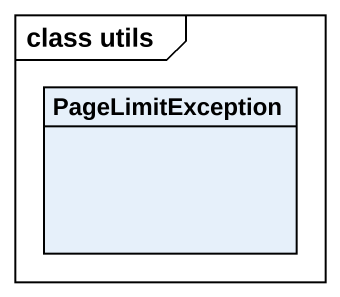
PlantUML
@startuml
mainframe class utils
hide circle
hide empty members
class PageLimitException
@enduml
